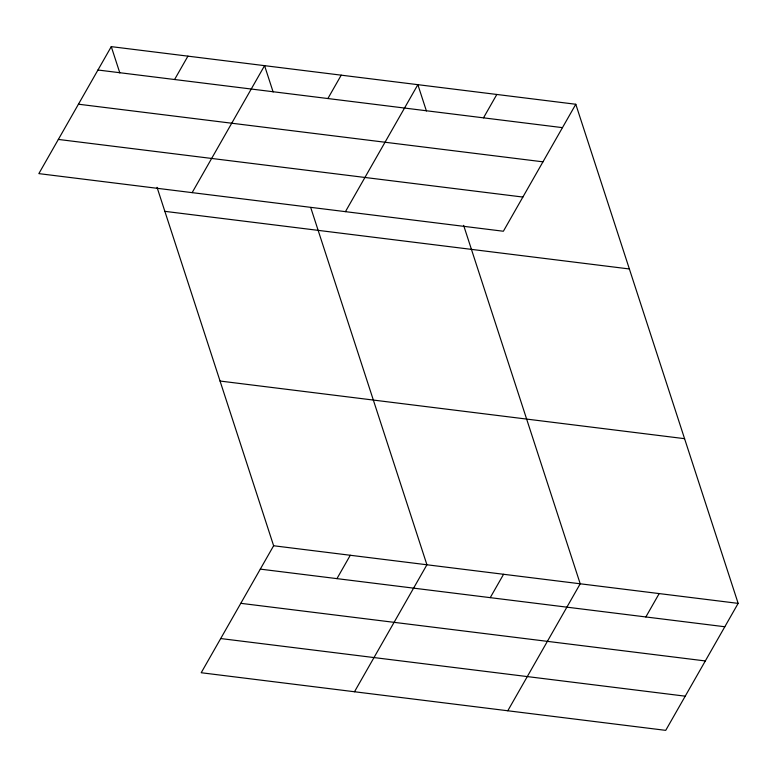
<?xml version="1.0" encoding="UTF-8"?>
<svg xmlns="http://www.w3.org/2000/svg" width="777" height="777" viewBox="0 0 777 777"><rect width="100%" height="100%" fill="white"/><g stroke="black" fill="none" stroke-linecap="round" stroke-linejoin="round"><path stroke-width="1.17" d="M111.276 46.639L38.85 173.621L503.37 231.245L575.796 104.264L111.276 46.639L119.833 72.941M174.592 79.516L187.927 56.148M192.142 192.638L264.568 65.656L273.125 91.958M327.884 98.533L341.22 75.165M345.435 211.655L417.861 84.674L426.418 110.975M483.498 117.842L496.824 94.464M157.041 187.325L273.63 545.755L201.204 672.736L665.724 730.361L738.15 603.379L575.796 104.264M336.946 578.632L350.281 555.264M354.497 691.753L426.923 564.772L310.703 207.488M490.238 597.649L503.574 574.281M507.789 710.77L580.215 583.789L463.626 225.359M645.852 616.957L659.178 593.579M97.951 70.008L562.461 127.642M78.448 104.205L542.958 161.83M58.353 139.433L522.872 197.057M164.86 211.344L629.37 268.968M220.056 381.041L684.576 438.675M273.63 545.755L738.15 603.379M260.305 569.123L724.815 626.757M240.802 603.321L705.312 660.945M220.707 638.548L685.227 696.173"/></g></svg>
